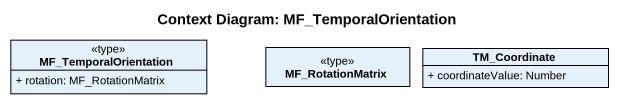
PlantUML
@startuml
title Context Diagram: MF_TemporalOrientation
hide circle
hide empty members
skinparam classAttributeIconSize 0
class MF_TemporalOrientation <<type>> {
  + rotation: MF_RotationMatrix
}
class MF_RotationMatrix <<type>>
class TM_Coordinate {
  + coordinateValue: Number
}
@enduml
